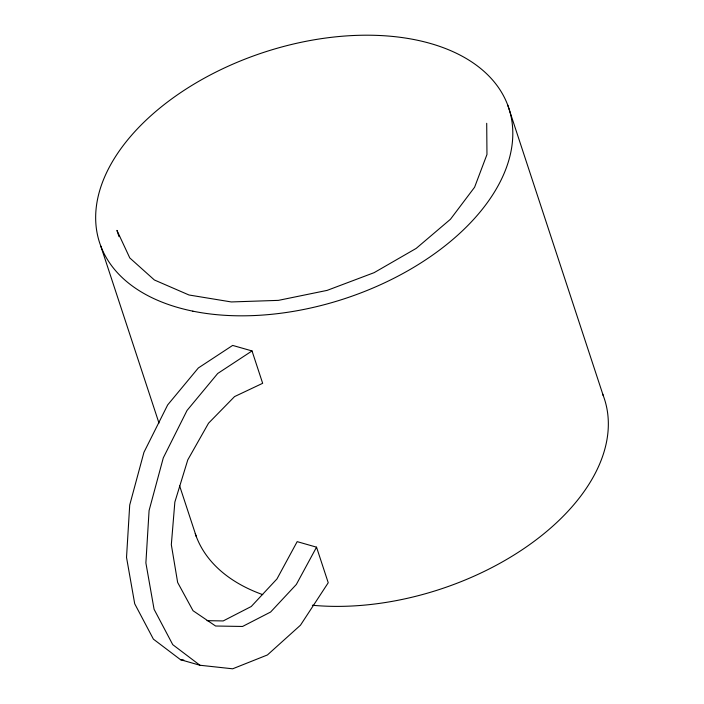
<?xml version="1.0" encoding="UTF-8"?>
<svg xmlns="http://www.w3.org/2000/svg" width="704" height="704" viewBox="0 0 704 704"><rect width="100%" height="100%" fill="white"/><g stroke="black" fill="none" stroke-linecap="round" stroke-linejoin="round"><path stroke-width="1.06" d="M316.536 547.175L296.331 584.47L270.618 612.031L242.554 626.463L215.582 626.014L193.028 610.711L177.646 582.463L171.327 544.711L174.847 502.11L187.783 459.879L208.534 423.201L234.555 396.59L262.662 383.302L252.023 350.944L232.654 345.418L198.343 367.963L167.666 404.923L143.942 452.32L129.712 505.032L126.526 557.401L134.71 603.768L153.402 639.144L180.567 659.718L199.936 665.245L232.663 668.8L267.423 654.958L300.467 625.205L328.231 582.745L316.536 547.175L297.176 541.64L276.962 578.943L251.249 606.505L223.186 620.937L207.011 620.664M252.023 350.944L217.703 373.49L187.035 410.458L163.302 457.846L149.081 510.558L145.886 562.927L154.079 609.294L172.762 644.67L199.936 665.245M180.567 659.718L183.841 660.07M507.69 104.984L603.222 395.534M119.011 236.65L116.943 230.384L129.791 257.946L154.37 279.981L188.989 294.994L231.299 301.946L278.414 300.37L327.131 290.382L374.123 272.659L416.187 248.398L450.454 219.261L474.593 187.238L486.966 154.502L486.71 123.297M100.778 246.048L158.99 423.095M179.529 485.575L196.31 536.606M602.448 393.58A215.389 129.624 -18.2 0 1 532.259 542.714A215.389 129.624 -18.2 0 1 312.347 605.246M262.742 594.642A215.389 129.624 -18.2 0 1 195.254 533.632M192.852 311.159A215.389 129.624 -18.2 0 0 512.644 138.776A215.389 129.624 -18.2 0 0 207.205 76.604A215.389 129.624 -18.2 0 0 192.852 311.159"/></g></svg>
